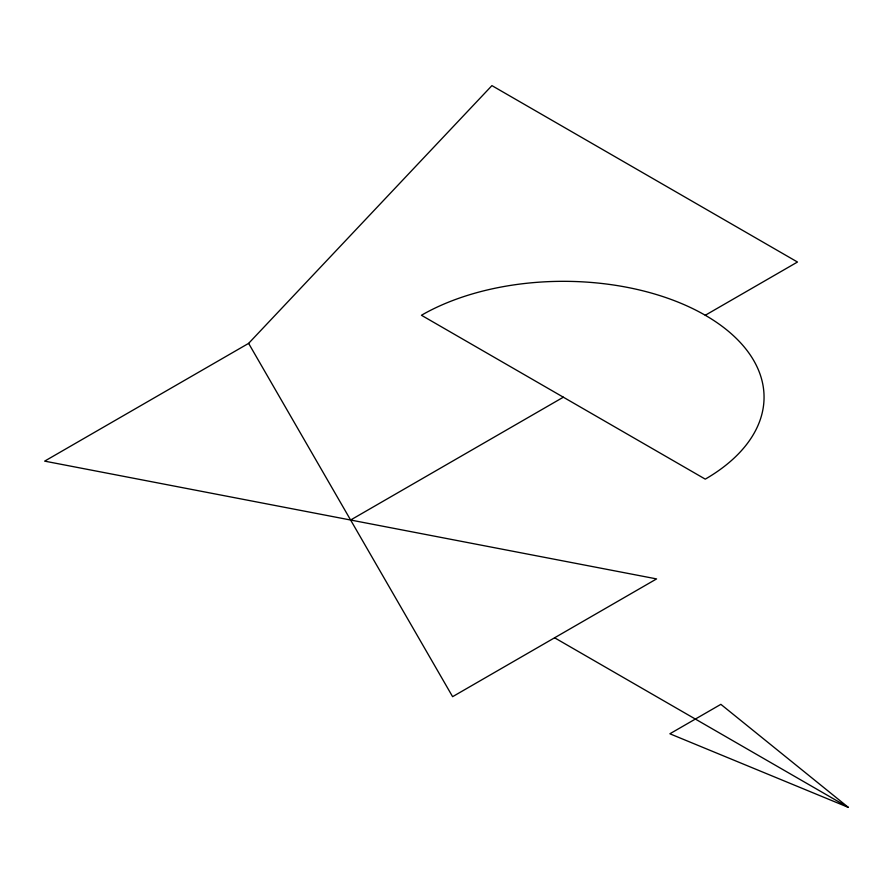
<?xml version="1.0" encoding="UTF-8"?>
<svg xmlns="http://www.w3.org/2000/svg" width="893" height="893" viewBox="0 0 893 893"><rect width="100%" height="100%" fill="white"/><g stroke="black" fill="none" stroke-linecap="round" stroke-linejoin="round"><path stroke-width="1.34" d="M248.622 343.37L452.606 696.674L656.578 578.91L44.65 461.134L248.622 343.37L491.92 85.616L797.482 262.029L705.269 315.262A200.702 115.878 0 0 0 421.44 315.262L705.269 479.139A200.702 115.878 0 0 0 705.269 315.262M350.614 520.016L563.349 397.195M848.35 807.384L669.873 733.778L720.863 704.343L848.35 807.384L554.598 637.792"/></g></svg>
